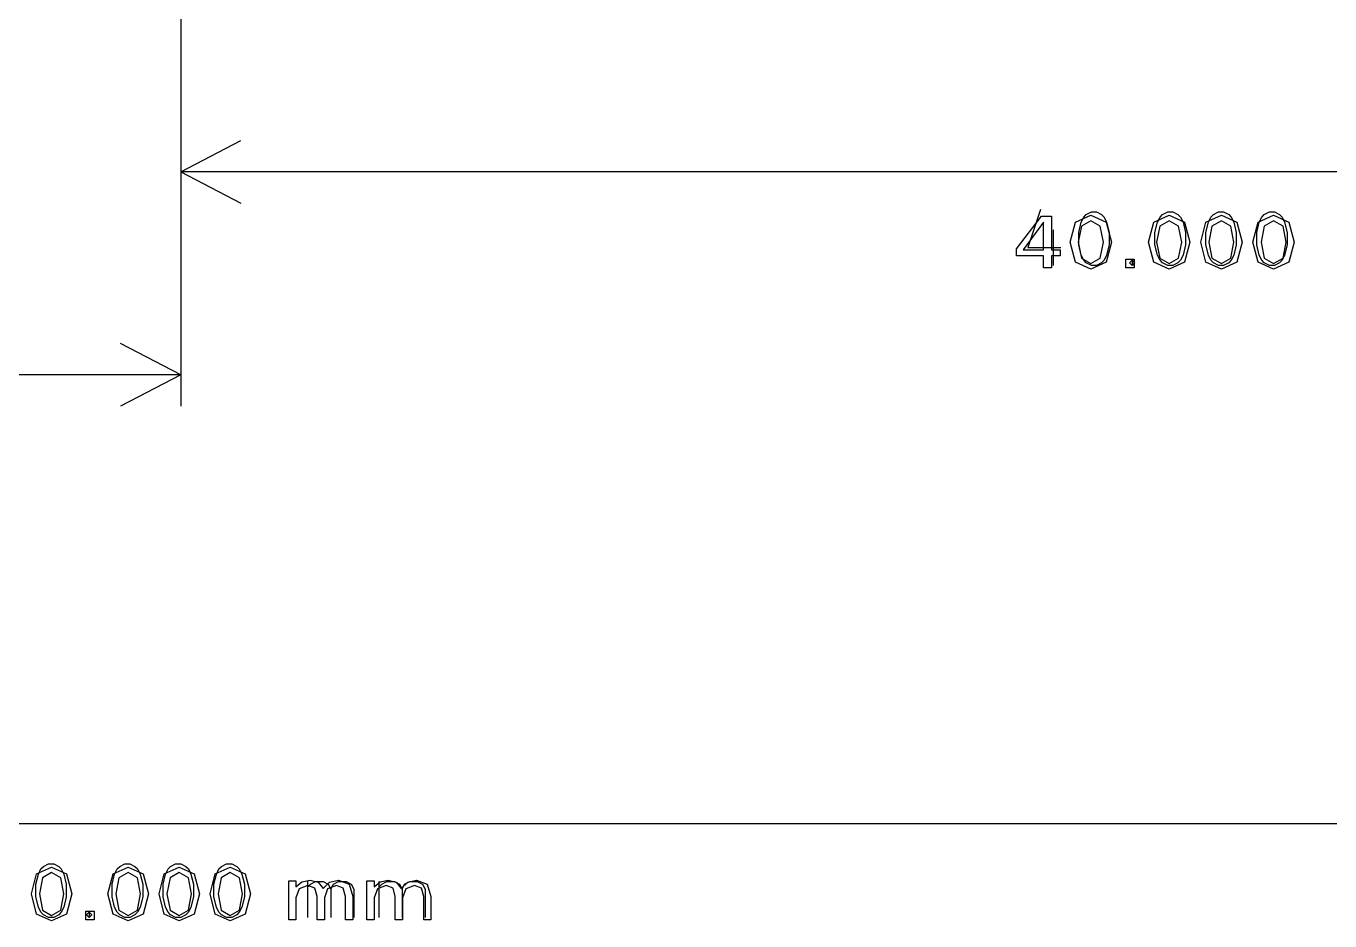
# Model space of a CAD drawing. Extents: x 0 to 143, y 0 to 190.
# Drawn here: x 71.18 to 95.59, y 0.35 to 17.1 of the extents above; entities that cross this region are included whole.
import ezdxf

# ---------------------------------------------------------------- set-up
doc = ezdxf.new("R2010")
doc.units = 0

msp = doc.modelspace()

# ---------------------------------------------------------------- linework, layer by layer
at = {"layer": 'Layer 1', "color": 7}
for points in [[(74.07402, 39.07242), (74.07402, 9.98688)], [(74.07402, 17.57132), (74.07402, 13.78672)], [(74.07402, 14.37346), (75.19924, 14.95766)], [(114.07394, 14.37346), (74.07402, 14.37346)], [(74.07402, 14.37346), (75.19924, 13.78672)], [(90.185296, 13.543076), (90.375933, 13.543076), (90.375933, 12.909612), (90.535798, 12.909612), (90.535798, 12.800237), (90.375933, 12.800237), (90.375933, 12.571071), (90.225075, 12.571071), (90.225075, 12.800237), (89.719206, 12.800237), (89.719206, 12.927192), (90.185296, 13.543076)], [(90.225075, 13.428494), (89.842297, 12.909612), (90.225075, 12.909612), (90.225075, 13.428494)], [(90.17, 13.66734), (89.93124, 12.9536), (90.551, 12.9536)], [(91.110717, 13.560655), (91.398174, 13.431097), (91.497998, 13.056097), (91.398174, 12.681099), (91.110717, 12.552191), (90.822508, 12.681099), (90.723436, 13.056097), (90.822508, 13.431097), (91.110717, 13.560655), (91.110717, 13.560655)], [(91.110717, 13.456487), (90.934339, 13.356228), (90.875795, 13.056097), (90.934339, 12.755968), (91.110717, 12.656359), (91.287095, 12.755968), (91.346388, 13.056097), (91.287095, 13.356228), (91.110717, 13.456487), (91.110717, 13.456487)], [(91.1225, 13.61908), (91.21648, 13.61908), (91.313, 13.57336), (91.35872, 13.5251), (91.40698, 13.42858), (91.45524, 13.23808), (91.45524, 13.00186), (91.40698, 12.81136), (91.35872, 12.71484), (91.313, 12.66658), (91.21648, 12.62086), (91.1225, 12.62086), (91.02598, 12.66658), (90.97772, 12.71484), (90.932, 12.81136), (90.88374, 13.00186), (90.88374, 13.23808), (90.932, 13.42858), (90.97772, 13.5251), (91.02598, 13.57336), (91.1225, 13.61908)], [(92.57728, 13.560655), (92.864739, 13.431097), (92.964561, 13.056097), (92.864739, 12.681099), (92.57728, 12.552191), (92.289071, 12.681099), (92.189999, 13.056097), (92.289071, 13.431097), (92.57728, 13.560655), (92.57728, 13.560655)], [(92.54998, 13.61908), (92.6465, 13.61908), (92.74048, 13.57336), (92.78874, 13.5251), (92.837, 13.42858), (92.88272, 13.23808), (92.88272, 13.00186), (92.837, 12.81136), (92.78874, 12.71484), (92.74048, 12.66658), (92.6465, 12.62086), (92.54998, 12.62086), (92.456, 12.66658), (92.40774, 12.71484), (92.35948, 12.81136), (92.31122, 13.00186), (92.31122, 13.23808), (92.35948, 13.42858), (92.40774, 13.5251), (92.456, 13.57336), (92.54998, 13.61908)], [(92.57728, 13.456487), (92.400902, 13.356228), (92.34236, 13.056097), (92.400902, 12.755968), (92.57728, 12.656359), (92.753658, 12.755968), (92.812951, 13.056097), (92.753658, 13.356228), (92.57728, 13.456487), (92.57728, 13.456487)], [(93.555241, 13.560655), (93.842698, 13.431097), (93.942522, 13.056097), (93.842698, 12.681099), (93.555241, 12.552191), (93.267032, 12.681099), (93.167959, 13.056097), (93.267032, 13.431097), (93.555241, 13.560655), (93.555241, 13.560655)], [(93.50248, 13.61908), (93.59646, 13.61908), (93.69298, 13.57336), (93.74124, 13.5251), (93.78696, 13.42858), (93.83522, 13.23808), (93.83522, 13.00186), (93.78696, 12.81136), (93.74124, 12.71484), (93.69298, 12.66658), (93.59646, 12.62086), (93.50248, 12.62086), (93.40596, 12.66658), (93.36024, 12.71484), (93.31198, 12.81136), (93.26372, 13.00186), (93.26372, 13.23808), (93.31198, 13.42858), (93.36024, 13.5251), (93.40596, 13.57336), (93.50248, 13.61908)], [(93.555241, 13.456487), (93.378863, 13.356228), (93.320319, 13.056097), (93.378863, 12.755968), (93.555241, 12.656359), (93.731618, 12.755968), (93.790912, 13.056097), (93.731618, 13.356228), (93.555241, 13.456487), (93.555241, 13.456487)], [(94.533199, 13.560655), (94.820659, 13.431097), (94.920481, 13.056097), (94.820659, 12.681099), (94.533199, 12.552191), (94.244991, 12.681099), (94.145918, 13.056097), (94.244991, 13.431097), (94.533199, 13.560655), (94.533199, 13.560655)], [(94.45498, 13.61908), (94.54896, 13.61908), (94.64548, 13.57336), (94.69374, 13.5251), (94.73946, 13.42858), (94.78772, 13.23808), (94.78772, 13.00186), (94.73946, 12.81136), (94.69374, 12.71484), (94.64548, 12.66658), (94.54896, 12.62086), (94.45498, 12.62086), (94.35846, 12.66658), (94.31274, 12.71484), (94.26448, 12.81136), (94.21622, 13.00186), (94.21622, 13.23808), (94.26448, 13.42858), (94.31274, 13.5251), (94.35846, 13.57336), (94.45498, 13.61908)], [(94.533199, 13.456487), (94.356822, 13.356228), (94.29828, 13.056097), (94.356822, 12.755968), (94.533199, 12.656359), (94.709577, 12.755968), (94.768871, 13.056097), (94.709577, 13.356228), (94.533199, 13.456487), (94.533199, 13.456487)], [(90.40622, 13.28634), (90.40622, 12.62086)], [(91.764442, 12.736438), (91.922806, 12.736438), (91.922806, 12.571071), (91.764442, 12.571071), (91.764442, 12.736438)], [(91.8845, 12.71484), (91.93022, 12.66658), (91.8845, 12.62086), (91.83624, 12.66658), (91.8845, 12.71484), (91.8845, 12.62086)], [(74.07402, 10.57108), (72.94626, 11.15782)], [(74.07402, 10.57108), (53.0733, 10.57108)], [(74.07402, 10.57108), (72.94626, 9.98688)], [(124.07392, 2.1713), (24.07412, 2.1713)], [(71.655231, 1.36054), (71.936247, 1.230982), (72.033831, 0.855981), (71.936247, 0.480981), (71.655231, 0.352076), (71.373484, 0.480981), (71.276632, 0.855981), (71.373484, 1.230982), (71.655231, 1.36054), (71.655231, 1.36054)], [(71.59752, 1.41946), (71.69404, 1.41946), (71.78802, 1.3712), (71.83628, 1.32548), (71.882, 1.22896), (71.93026, 1.03846), (71.93026, 0.7997), (71.882, 0.6092), (71.83628, 0.51522), (71.78802, 0.46696), (71.69404, 0.4187), (71.59752, 0.4187), (71.50354, 0.46696), (71.45528, 0.51522), (71.40702, 0.6092), (71.35876, 0.7997), (71.35876, 1.03846), (71.40702, 1.22896), (71.45528, 1.32548), (71.50354, 1.3712), (71.59752, 1.41946)], [(71.655231, 1.256372), (71.482809, 1.156113), (71.425577, 0.855981), (71.482809, 0.555852), (71.655231, 0.456241), (71.827657, 0.555852), (71.88562, 0.855981), (71.827657, 1.156113), (71.655231, 1.256372), (71.655231, 1.256372)], [(73.088919, 1.36054), (73.369932, 1.230982), (73.467516, 0.855981), (73.369932, 0.480981), (73.088919, 0.352076), (72.80717, 0.480981), (72.710319, 0.855981), (72.80717, 1.230982), (73.088919, 1.36054), (73.088919, 1.36054)], [(73.025, 1.41946), (73.12152, 1.41946), (73.2155, 1.3712), (73.26376, 1.32548), (73.31202, 1.22896), (73.36028, 1.03846), (73.36028, 0.7997), (73.31202, 0.6092), (73.26376, 0.51522), (73.2155, 0.46696), (73.12152, 0.4187), (73.025, 0.4187), (72.93102, 0.46696), (72.88276, 0.51522), (72.8345, 0.6092), (72.78878, 0.7997), (72.78878, 1.03846), (72.8345, 1.22896), (72.88276, 1.32548), (72.93102, 1.3712), (73.025, 1.41946)], [(73.088919, 1.256372), (72.916494, 1.156113), (72.859265, 0.855981), (72.916494, 0.555852), (73.088919, 0.456241), (73.261342, 0.555852), (73.319307, 0.855981), (73.261342, 1.156113), (73.088919, 1.256372), (73.088919, 1.256372)], [(74.044955, 1.36054), (74.325968, 1.230982), (74.423554, 0.855981), (74.325968, 0.480981), (74.044955, 0.352076), (73.763205, 0.480981), (73.666355, 0.855981), (73.763205, 1.230982), (74.044955, 1.36054), (74.044955, 1.36054)], [(73.9775, 1.41946), (74.07402, 1.41946), (74.168, 1.3712), (74.21626, 1.32548), (74.26452, 1.22896), (74.31278, 1.03846), (74.31278, 0.7997), (74.26452, 0.6092), (74.21626, 0.51522), (74.168, 0.46696), (74.07402, 0.4187), (73.9775, 0.4187), (73.88352, 0.46696), (73.83526, 0.51522), (73.787, 0.6092), (73.74128, 0.7997), (73.74128, 1.03846), (73.787, 1.22896), (73.83526, 1.32548), (73.88352, 1.3712), (73.9775, 1.41946)], [(74.044955, 1.256372), (73.872529, 1.156113), (73.815301, 0.855981), (73.872529, 0.555852), (74.044955, 0.456241), (74.217378, 0.555852), (74.275343, 0.855981), (74.217378, 1.156113), (74.044955, 1.256372), (74.044955, 1.256372)], [(75.00099, 1.36054), (75.282006, 1.230982), (75.37959, 0.855981), (75.282006, 0.480981), (75.00099, 0.352076), (74.719241, 0.480981), (74.622391, 0.855981), (74.719241, 1.230982), (75.00099, 1.36054), (75.00099, 1.36054)], [(74.93, 1.41946), (75.02652, 1.41946), (75.1205, 1.3712), (75.16876, 1.32548), (75.21702, 1.22896), (75.26528, 1.03846), (75.26528, 0.7997), (75.21702, 0.6092), (75.16876, 0.51522), (75.1205, 0.46696), (75.02652, 0.4187), (74.93, 0.4187), (74.83602, 0.46696), (74.78776, 0.51522), (74.7395, 0.6092), (74.69378, 0.7997), (74.69378, 1.03846), (74.7395, 1.22896), (74.78776, 1.32548), (74.83602, 1.3712), (74.93, 1.41946)], [(75.00099, 1.256372), (74.828565, 1.156113), (74.771336, 0.855981), (74.828565, 0.555852), (75.00099, 0.456241), (75.173413, 0.555852), (75.231379, 0.855981), (75.173413, 1.156113), (75.00099, 1.256372), (75.00099, 1.256372)], [(76.738437, 0.960149), (76.859501, 1.079288), (77.02532, 1.1177), (77.223424, 1.037622), (77.293127, 0.811059), (77.293127, 0.370956), (77.15739, 0.370956), (77.15739, 0.807152), (77.115568, 0.962753), (76.9879, 1.013532), (76.822082, 0.951683), (76.761183, 0.783066), (76.761183, 0.370956), (76.625445, 0.370956), (76.625445, 0.807152), (76.583621, 0.962753), (76.454488, 1.013532), (76.290134, 0.951033), (76.229235, 0.783066), (76.229235, 0.370956), (76.093498, 0.370956), (76.093498, 1.100121), (76.229235, 1.100121), (76.229235, 0.986842), (76.340028, 1.085798), (76.493375, 1.1177), (76.645254, 1.077335), (76.738437, 0.960149), (76.738437, 0.960149)], [(76.454, 0.4187), (76.454, 1.08672)], [(76.454, 0.9902), (76.50226, 1.03846), (76.59878, 1.08672), (76.74102, 1.08672), (76.835, 1.03846), (76.88326, 0.94448), (76.88326, 0.4187)], [(76.88326, 0.94448), (76.93152, 1.03846), (77.0255, 1.08672), (77.16774, 1.08672), (77.26426, 1.03846), (77.31252, 0.94448), (77.31252, 0.4187)], [(78.202206, 0.960149), (78.32327, 1.079288), (78.489091, 1.1177), (78.687193, 1.037622), (78.756899, 0.811059), (78.756899, 0.370956), (78.621158, 0.370956), (78.621158, 0.807152), (78.579337, 0.962753), (78.451669, 1.013532), (78.285851, 0.951683), (78.224952, 0.783066), (78.224952, 0.370956), (78.089214, 0.370956), (78.089214, 0.807152), (78.04739, 0.962753), (77.918257, 1.013532), (77.753903, 0.951033), (77.693004, 0.783066), (77.693004, 0.370956), (77.557267, 0.370956), (77.557267, 1.100121), (77.693004, 1.100121), (77.693004, 0.986842), (77.803797, 1.085798), (77.957144, 1.1177), (78.109023, 1.077335), (78.202206, 0.960149), (78.202206, 0.960149)], [(77.7875, 0.4187), (77.7875, 1.08672)], [(77.7875, 0.9902), (77.83576, 1.03846), (77.92974, 1.08672), (78.07452, 1.08672), (78.1685, 1.03846), (78.21676, 0.94448), (78.21676, 0.4187)], [(78.21676, 0.94448), (78.26502, 1.03846), (78.359, 1.08672), (78.50124, 1.08672), (78.59776, 1.03846), (78.64602, 0.94448), (78.64602, 0.4187)], [(72.2943, 0.53632), (72.449116, 0.53632), (72.449116, 0.370956), (72.2943, 0.370956), (72.2943, 0.53632)], [(72.35952, 0.51522), (72.40778, 0.46696), (72.35952, 0.4187), (72.31126, 0.46696), (72.35952, 0.51522), (72.35952, 0.4187)]]:
    msp.add_lwpolyline(points, dxfattribs=at)

doc.saveas('drawing.dxf')
